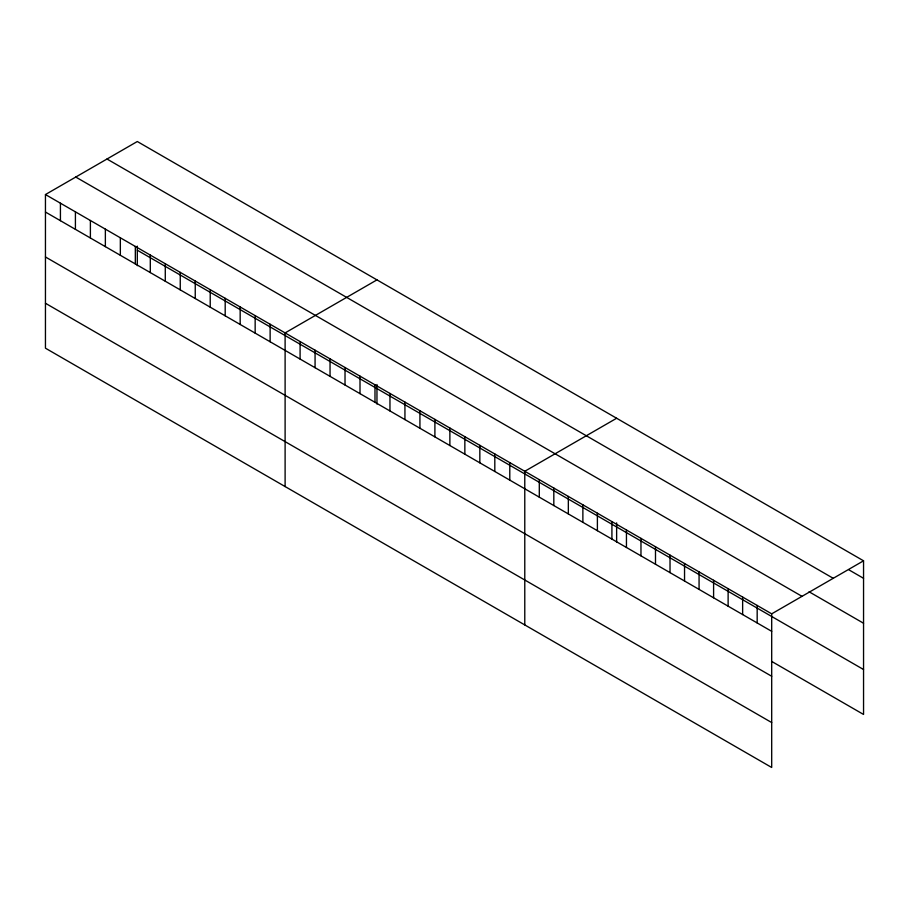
<?xml version="1.0" encoding="UTF-8"?>
<svg xmlns="http://www.w3.org/2000/svg" width="909" height="909" viewBox="0 0 909 909"><rect width="100%" height="100%" fill="white"/><g stroke="black" fill="none" stroke-linecap="round" stroke-linejoin="round"><path stroke-width="1.36" d="M45.45 194.549L771.696 613.836L771.696 767.48L45.45 348.192L45.45 194.549L137.304 141.52L863.55 560.808L863.55 714.451L771.559 661.343M376.962 279.881L285.108 332.91L285.108 486.554M616.632 418.254L524.777 471.282L524.777 624.926M771.696 613.836L863.55 560.808M849.029 569.92L863.55 578.306M106.989 159.018L833.235 578.306M809.078 591.782L863.55 623.233M75.765 177.05L802.011 596.338M137.304 250.225L863.55 669.524M45.45 212.047L771.696 631.335M45.45 256.974L771.696 676.262M45.45 303.265L771.696 722.553M757.174 605.451L757.174 622.949M742.642 597.065L742.642 614.564M728.12 588.68L728.12 606.178M713.599 580.294L713.599 597.792M699.066 571.909L699.066 589.407M684.545 563.523L684.545 581.021M670.024 555.138L670.024 572.636M655.491 546.752L655.491 564.25M640.97 538.367L640.97 555.865M626.449 529.981L626.449 547.479M616.632 522.88L616.632 542.412M611.916 521.596L611.916 539.094M597.395 513.21L597.395 530.708M582.874 504.825L582.874 522.323M568.341 496.439L568.341 513.937M553.82 488.053L553.82 505.552M539.298 479.668L539.298 497.166M509.79 462.636L509.79 480.134M494.814 453.989L494.814 471.487M479.838 445.342L479.838 462.829M464.851 436.695L464.851 454.182M449.875 428.037L449.875 445.535M434.9 419.39L434.9 436.888M419.924 410.743L419.924 428.241M404.937 402.096L404.937 419.594M389.961 393.449L389.961 410.948M376.962 384.507L376.962 404.039M374.985 384.802L374.985 402.301M360.009 376.156L360.009 393.654M345.022 367.509L345.022 385.007M330.047 358.862L330.047 376.36M315.071 350.215L315.071 367.702M300.095 341.568L300.095 359.055M270.132 324.263L270.132 341.761M255.156 315.616L255.156 333.114M240.169 306.969L240.169 324.468M225.193 298.322L225.193 315.821M210.218 289.676L210.218 307.174M195.242 281.029L195.242 298.527M180.255 272.382L180.255 289.88M165.279 263.735L165.279 281.222M150.303 255.088L150.303 272.575M137.304 246.146L137.304 265.678M135.327 246.441L135.327 263.928M120.34 237.783L120.34 255.281M105.364 229.136L105.364 246.634M90.389 220.489L90.389 237.988M75.413 211.842L75.413 229.341M60.426 203.196L60.426 220.694"/></g></svg>
